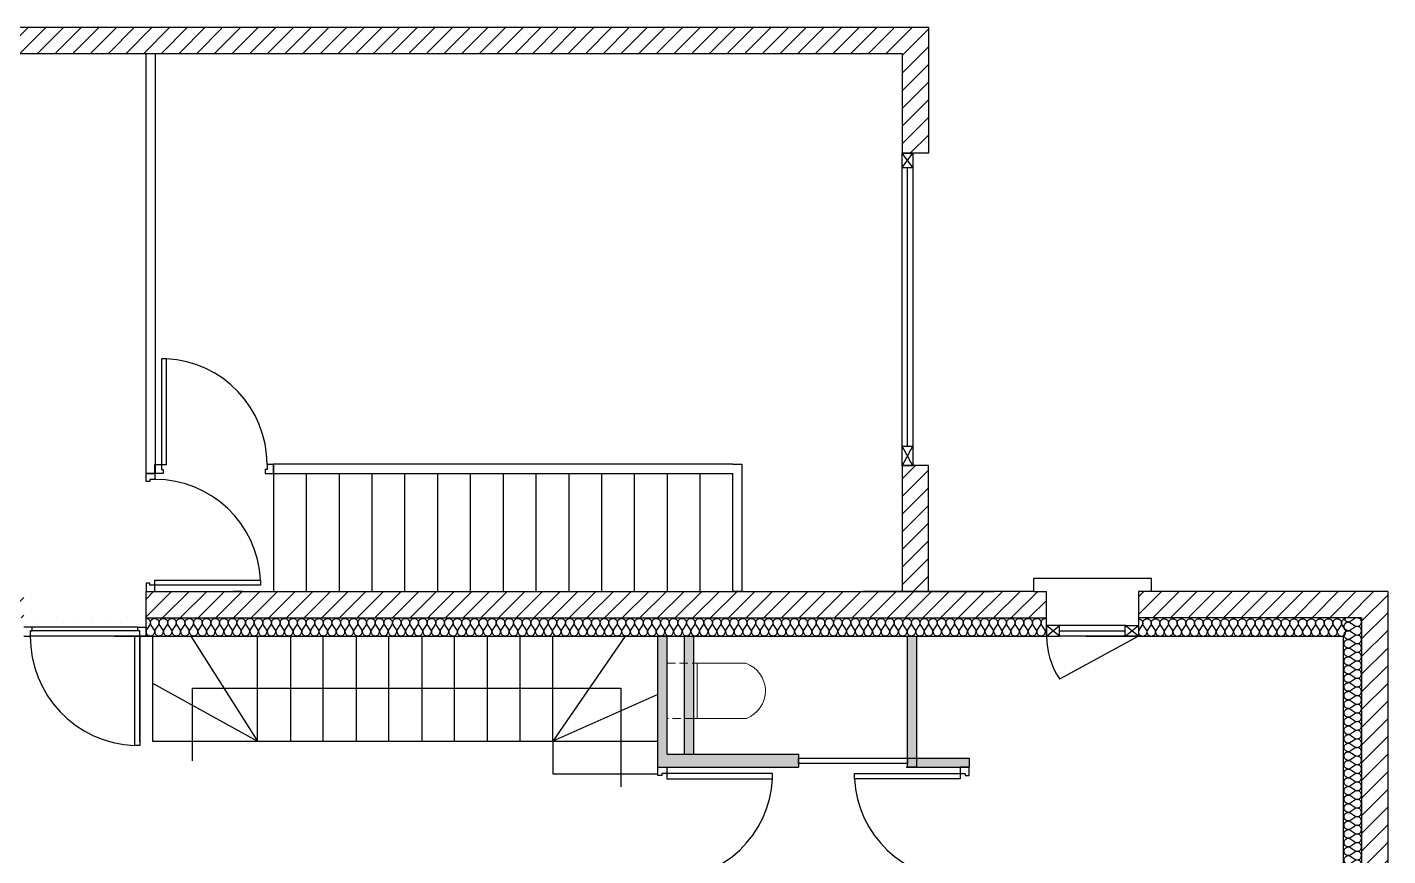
# Model space of a CAD drawing. Header units: millimetres. Extents: x -210 to 11976, y -396 to 3955.
# Drawn here: x 455 to 1491, y 619 to 1250 of the extents above; entities that cross this region are included whole.
import ezdxf

# ---------------------------------------------------------------- set-up
doc = ezdxf.new("R2010")
doc.units = ezdxf.units.MM
doc.linetypes.add('INTERROMPU2', pattern=[9.525, 6.35, -3.175])
for name, color, linetype in [('Cloisons', 8, 'Continuous'), ('Escalier', 9, 'Continuous'), ('Isolation', 6, 'Continuous'), ('MenuisInt', 4, 'Continuous'), ('Mobilier', 180, 'Continuous')]:
    doc.layers.add(name, color=color, linetype=linetype)
for name, color, linetype, lineweight in [('Garage', 253, 'Continuous', 5), ('MenuisExt', 140, 'Continuous', 18), ('P-SANITAIRE', 153, 'Continuous', 18)]:
    doc.layers.add(name, color=color, linetype=linetype, lineweight=lineweight)

# ---------------------------------------------------------------- blocks, each defined once
blk = doc.blocks.new('Wc chasse integree')
for p, q in [((-21, 20), (-21, 60.3)), ((21, 20), (21, 59.8))]:
    blk.add_line(p, q)
blk.add_lwpolyline([(-21, 20), (-21, 22.8), (21, 22.8), (21, 20)], close=True)
at = {"linetype": 'INTERROMPU2'}
blk.add_lwpolyline([(-21, 20), (-21, 0), (21, 0), (21, 20)], close=True, dxfattribs=at)
blk.add_arc((-0.1, 52.6), 22.3, 18.9464, 159.6936)
blk = doc.blocks.new('*U22')
at = {"flags": 128}
for points in [[(0, 1, -0.505863), (0.239, 0.676), (0.009, 0.318, 1.322645), (0.491, 0.318), (0.261, 0.676, -0.505863), (0.5, 1)], [(0.5, 1, -0.505863), (0.739, 0.676), (0.509, 0.318, 1.322645), (0.991, 0.318), (0.761, 0.676, -0.505863), (1, 1)], [(1, 1, -0.505863), (1.239, 0.676), (1.009, 0.318, 1.322645), (1.491, 0.318), (1.261, 0.676, -0.505863), (1.5, 1)], [(1.5, 1, -0.505863), (1.739, 0.676), (1.509, 0.318, 1.322645), (1.991, 0.318), (1.761, 0.676, -0.505863), (2, 1)], [(2, 1, -0.505863), (2.239, 0.676), (2.009, 0.318, 1.322645), (2.491, 0.318), (2.261, 0.676, -0.505863), (2.5, 1)], [(2.5, 1, -0.505863), (2.739, 0.676), (2.509, 0.318, 1.322645), (2.991, 0.318), (2.761, 0.676, -0.505863), (3, 1)], [(3, 1, -0.505863), (3.239, 0.676), (3.009, 0.318, 1.322645), (3.491, 0.318), (3.261, 0.676, -0.505863), (3.5, 1)], [(3.5, 1, -0.505863), (3.739, 0.676), (3.509, 0.318, 1.322645), (3.991, 0.318), (3.761, 0.676, -0.505863), (4, 1)], [(4, 1, -0.505863), (4.239, 0.676), (4.009, 0.318, 1.322645), (4.491, 0.318), (4.261, 0.676, -0.505863), (4.5, 1)], [(4.5, 1, -0.505863), (4.739, 0.676), (4.509, 0.318, 1.322645), (4.991, 0.318), (4.761, 0.676, -0.505863), (5, 1)], [(5, 1, -0.505863), (5.239, 0.676), (5.009, 0.318, 1.322645), (5.491, 0.318), (5.261, 0.676, -0.505863), (5.5, 1)], [(5.5, 1, -0.505863), (5.739, 0.676), (5.509, 0.318, 1.322645), (5.991, 0.318), (5.761, 0.676, -0.505863), (6, 1)], [(6, 1, -0.505863), (6.239, 0.676), (6.009, 0.318, 1.322645), (6.491, 0.318), (6.261, 0.676, -0.505863), (6.5, 1)], [(6.5, 1, -0.505863), (6.739, 0.676), (6.509, 0.318, 1.322645), (6.991, 0.318), (6.761, 0.676, -0.505863), (7, 1)], [(7, 1, -0.505863), (7.239, 0.676), (7.009, 0.318, 1.322645), (7.491, 0.318), (7.261, 0.676, -0.505863), (7.5, 1)], [(7.5, 1, -0.505863), (7.739, 0.676), (7.509, 0.318, 1.322645), (7.991, 0.318), (7.761, 0.676, -0.505863), (8, 1)], [(8, 1, -0.505863), (8.239, 0.676), (8.009, 0.318, 1.322645), (8.491, 0.318), (8.261, 0.676, -0.505863), (8.5, 1)], [(8.5, 1, -0.505863), (8.739, 0.676), (8.509, 0.318, 1.322645), (8.991, 0.318), (8.761, 0.676, -0.505863), (9, 1)], [(9, 1, -0.505863), (9.239, 0.676), (9.009, 0.318, 1.322645), (9.491, 0.318), (9.261, 0.676, -0.505863), (9.5, 1)], [(9.5, 1, -0.505863), (9.739, 0.676), (9.509, 0.318, 1.322645), (9.991, 0.318), (9.761, 0.676, -0.505863), (10, 1)], [(10, 1, -0.505863), (10.239, 0.676), (10.009, 0.318, 1.322645), (10.491, 0.318), (10.261, 0.676, -0.505863), (10.5, 1)], [(10.5, 1, -0.505863), (10.739, 0.676), (10.509, 0.318, 1.322645), (10.991, 0.318), (10.761, 0.676, -0.505863), (11, 1)], [(11, 1, -0.505863), (11.239, 0.676), (11.009, 0.318, 1.322645), (11.491, 0.318), (11.261, 0.676, -0.505863), (11.5, 1)], [(11.5, 1, -0.505863), (11.739, 0.676), (11.509, 0.318, 1.322645), (11.991, 0.318), (11.761, 0.676, -0.505863), (12, 1)], [(12, 1, -0.505863), (12.239, 0.676), (12.009, 0.318, 1.322645), (12.491, 0.318), (12.261, 0.676, -0.505863), (12.5, 1)], [(12.5, 1, -0.505863), (12.739, 0.676), (12.509, 0.318, 1.322645), (12.991, 0.318), (12.761, 0.676, -0.505863), (13, 1)], [(13, 1, -0.505863), (13.239, 0.676), (13.009, 0.318, 1.322645), (13.491, 0.318), (13.261, 0.676, -0.505863), (13.5, 1)], [(13.5, 1, -0.505863), (13.739, 0.676), (13.509, 0.318, 1.322645), (13.991, 0.318), (13.761, 0.676, -0.505863), (14, 1)], [(14, 1, -0.505863), (14.239, 0.676), (14.009, 0.318, 1.322645), (14.491, 0.318), (14.261, 0.676, -0.505863), (14.5, 1)], [(14.5, 1, -0.505863), (14.739, 0.676), (14.509, 0.318, 1.322645), (14.991, 0.318), (14.761, 0.676, -0.505863), (15, 1)], [(15, 1, -0.505863), (15.239, 0.676), (15.009, 0.318, 1.322645), (15.491, 0.318), (15.261, 0.676, -0.505863), (15.5, 1)], [(15.5, 1, -0.505863), (15.739, 0.676), (15.509, 0.318, 1.322645), (15.991, 0.318), (15.761, 0.676, -0.505863), (16, 1)], [(16, 1, -0.505863), (16.239, 0.676), (16.009, 0.318, 1.322645), (16.491, 0.318), (16.261, 0.676, -0.505863), (16.5, 1)], [(16.5, 1, -0.505863), (16.739, 0.676), (16.509, 0.318, 1.322645), (16.991, 0.318), (16.761, 0.676, -0.505863), (17, 1)], [(17, 1, -0.505863), (17.239, 0.676), (17.009, 0.318, 1.322645), (17.491, 0.318), (17.261, 0.676, -0.505863), (17.5, 1)], [(17.5, 1, -0.505863), (17.739, 0.676), (17.509, 0.318, 1.322645), (17.991, 0.318), (17.761, 0.676, -0.505863), (18, 1)], [(18, 1, -0.505863), (18.239, 0.676), (18.009, 0.318, 1.322645), (18.491, 0.318), (18.261, 0.676, -0.505863), (18.5, 1)], [(18.5, 1, -0.505863), (18.739, 0.676), (18.509, 0.318, 1.322645), (18.991, 0.318), (18.761, 0.676, -0.505863), (19, 1)], [(19, 1, -0.505863), (19.239, 0.676), (19.009, 0.318, 1.322645), (19.491, 0.318), (19.261, 0.676, -0.505863), (19.5, 1)], [(19.5, 1, -0.505863), (19.739, 0.676), (19.509, 0.318, 1.322645), (19.991, 0.318), (19.761, 0.676, -0.505863), (20, 1)], [(20, 1, -0.505863), (20.239, 0.676), (20.009, 0.318, 1.322645), (20.491, 0.318), (20.261, 0.676, -0.505863), (20.5, 1)], [(20.5, 1, -0.505863), (20.739, 0.676), (20.509, 0.318, 1.322645), (20.991, 0.318), (20.761, 0.676, -0.505863), (21, 1)], [(21, 1, -0.505863), (21.239, 0.676), (21.009, 0.318, 1.322645), (21.491, 0.318), (21.261, 0.676, -0.505863), (21.5, 1)], [(21.5, 1, -0.505863), (21.739, 0.676), (21.509, 0.318, 1.322645), (21.991, 0.318), (21.761, 0.676, -0.505863), (22, 1)], [(22, 1, -0.505863), (22.239, 0.676), (22.009, 0.318, 1.322645), (22.491, 0.318), (22.261, 0.676, -0.505863), (22.5, 1)], [(22.5, 1, -0.505863), (22.739, 0.676), (22.509, 0.318, 1.322645), (22.991, 0.318), (22.761, 0.676, -0.505863), (23, 1)], [(23, 1, -0.505863), (23.239, 0.676), (23.009, 0.318, 1.322645), (23.491, 0.318), (23.261, 0.676, -0.505863), (23.5, 1)], [(23.5, 1, -0.505863), (23.739, 0.676), (23.509, 0.318, 1.322645), (23.991, 0.318), (23.761, 0.676, -0.505863), (24, 1)], [(24, 1, -0.505863), (24.239, 0.676), (24.009, 0.318, 1.322645), (24.491, 0.318), (24.261, 0.676, -0.505863), (24.5, 1)], [(24.5, 1, -0.505863), (24.739, 0.676), (24.509, 0.318, 1.322645), (24.991, 0.318), (24.761, 0.676, -0.505863), (25, 1)], [(25, 1, -0.505863), (25.239, 0.676), (25.009, 0.318, 1.322645), (25.491, 0.318), (25.261, 0.676, -0.505863), (25.5, 1)], [(25.5, 1, -0.505863), (25.739, 0.676), (25.509, 0.318, 1.322645), (25.991, 0.318), (25.761, 0.676, -0.505863), (26, 1)], [(26, 1, -0.505863), (26.239, 0.676), (26.009, 0.318, 1.322645), (26.491, 0.318), (26.261, 0.676, -0.505863), (26.5, 1)], [(26.5, 1, -0.505863), (26.739, 0.676), (26.509, 0.318, 1.322645), (26.991, 0.318), (26.761, 0.676, -0.505863), (27, 1)], [(27, 1, -0.505863), (27.239, 0.676), (27.009, 0.318, 1.322645), (27.491, 0.318), (27.261, 0.676, -0.505863), (27.5, 1)], [(27.5, 1, -0.505863), (27.739, 0.676), (27.509, 0.318, 1.322645), (27.991, 0.318), (27.761, 0.676, -0.505863), (28, 1)], [(28, 1, -0.505863), (28.239, 0.676), (28.009, 0.318, 1.322645), (28.491, 0.318), (28.261, 0.676, -0.505863), (28.5, 1)], [(28.5, 1, -0.505863), (28.739, 0.676), (28.509, 0.318, 1.322645), (28.991, 0.318), (28.761, 0.676, -0.505863), (29, 1)], [(29, 1, -0.505863), (29.239, 0.676), (29.009, 0.318, 1.322645), (29.491, 0.318), (29.261, 0.676, -0.505863), (29.5, 1)], [(29.5, 1, -0.505863), (29.739, 0.676), (29.509, 0.318, 1.322645), (29.991, 0.318), (29.761, 0.676, -0.505863), (30, 1)], [(30, 1, -0.505863), (30.239, 0.676), (30.009, 0.318, 1.322645), (30.491, 0.318), (30.261, 0.676, -0.505863), (30.5, 1)], [(30.5, 1, -0.505863), (30.739, 0.676), (30.509, 0.318, 1.322645), (30.991, 0.318), (30.761, 0.676, -0.505863), (31, 1)], [(31, 1, -0.505863), (31.239, 0.676), (31.009, 0.318, 1.322645), (31.491, 0.318), (31.261, 0.676, -0.505863), (31.5, 1)], [(31.5, 1, -0.505863), (31.739, 0.676), (31.509, 0.318, 1.322645), (31.991, 0.318), (31.761, 0.676, -0.505863), (32, 1)], [(32, 1, -0.505863), (32.239, 0.676), (32.009, 0.318, 1.322645), (32.491, 0.318), (32.261, 0.676, -0.505863), (32.5, 1)], [(32.5, 1, -0.505863), (32.739, 0.676), (32.509, 0.318, 1.322645), (32.991, 0.318), (32.761, 0.676, -0.505863), (33, 1)], [(33, 1, -0.505863), (33.239, 0.676), (33.009, 0.318, 1.322645), (33.491, 0.318), (33.261, 0.676, -0.505863), (33.5, 1)], [(33.5, 1, -0.505863), (33.739, 0.676), (33.509, 0.318, 1.322645), (33.991, 0.318), (33.761, 0.676, -0.505863), (34, 1)], [(34, 1, -0.505863), (34.239, 0.676), (34.009, 0.318, 1.322645), (34.491, 0.318), (34.261, 0.676, -0.505863), (34.5, 1)], [(34.5, 1, -0.505863), (34.739, 0.676), (34.509, 0.318, 1.322645), (34.991, 0.318), (34.761, 0.676, -0.505863), (35, 1)], [(35, 1, -0.505863), (35.239, 0.676), (35.009, 0.318, 1.322645), (35.491, 0.318), (35.261, 0.676, -0.505863), (35.5, 1)], [(35.5, 1, -0.505863), (35.739, 0.676), (35.509, 0.318, 1.322645), (35.991, 0.318), (35.761, 0.676, -0.505863), (36, 1)], [(36, 1, -0.505863), (36.239, 0.676), (36.009, 0.318, 1.322645), (36.491, 0.318), (36.261, 0.676, -0.505863), (36.5, 1)], [(36.5, 1, -0.505863), (36.739, 0.676), (36.509, 0.318, 1.322645), (36.991, 0.318), (36.761, 0.676, -0.505863), (37, 1)], [(37, 1, -0.505863), (37.239, 0.676), (37.009, 0.318, 1.322645), (37.491, 0.318), (37.261, 0.676, -0.505863), (37.5, 1)], [(37.5, 1, -0.505863), (37.739, 0.676), (37.509, 0.318, 1.322645), (37.991, 0.318), (37.761, 0.676, -0.505863), (38, 1)], [(38, 1, -0.505863), (38.239, 0.676), (38.009, 0.318, 1.322645), (38.491, 0.318), (38.261, 0.676, -0.505863), (38.5, 1)], [(38.5, 1, -0.505863), (38.739, 0.676), (38.509, 0.318, 1.322645), (38.991, 0.318), (38.761, 0.676, -0.505863), (39, 1)], [(39, 1, -0.505863), (39.239, 0.676), (39.009, 0.318, 1.322645), (39.491, 0.318), (39.261, 0.676, -0.505863), (39.5, 1)], [(39.5, 1, -0.505863), (39.739, 0.676), (39.509, 0.318, 1.322645), (39.991, 0.318), (39.761, 0.676, -0.505863), (40, 1)], [(40, 1, -0.505863), (40.239, 0.676), (40.009, 0.318, 1.322645), (40.491, 0.318), (40.261, 0.676, -0.505863), (40.5, 1)], [(40.5, 1, -0.505863), (40.739, 0.676), (40.509, 0.318, 1.322645), (40.991, 0.318), (40.761, 0.676, -0.505863), (41, 1)], [(41, 1, -0.505863), (41.239, 0.676), (41.009, 0.318, 1.322645), (41.491, 0.318), (41.261, 0.676, -0.505863), (41.5, 1)]]:
    blk.add_lwpolyline(points, format="xyb", dxfattribs=at)
blk = doc.blocks.new('*U25')
at = {"flags": 128}
for points in [[(0, 1, -0.505863), (0.239, 0.676), (0.009, 0.318, 1.322645), (0.491, 0.318), (0.261, 0.676, -0.505863), (0.5, 1)], [(0.5, 1, -0.505863), (0.739, 0.676), (0.509, 0.318, 1.322645), (0.991, 0.318), (0.761, 0.676, -0.505863), (1, 1)], [(1, 1, -0.505863), (1.239, 0.676), (1.009, 0.318, 1.322645), (1.491, 0.318), (1.261, 0.676, -0.505863), (1.5, 1)], [(1.5, 1, -0.505863), (1.739, 0.676), (1.509, 0.318, 1.322645), (1.991, 0.318), (1.761, 0.676, -0.505863), (2, 1)], [(2, 1, -0.505863), (2.239, 0.676), (2.009, 0.318, 1.322645), (2.491, 0.318), (2.261, 0.676, -0.505863), (2.5, 1)], [(2.5, 1, -0.505863), (2.739, 0.676), (2.509, 0.318, 1.322645), (2.991, 0.318), (2.761, 0.676, -0.505863), (3, 1)], [(3, 1, -0.505863), (3.239, 0.676), (3.009, 0.318, 1.322645), (3.491, 0.318), (3.261, 0.676, -0.505863), (3.5, 1)], [(3.5, 1, -0.505863), (3.739, 0.676), (3.509, 0.318, 1.322645), (3.991, 0.318), (3.761, 0.676, -0.505863), (4, 1)], [(4, 1, -0.505863), (4.239, 0.676), (4.009, 0.318, 1.322645), (4.491, 0.318), (4.261, 0.676, -0.505863), (4.5, 1)], [(4.5, 1, -0.505863), (4.739, 0.676), (4.509, 0.318, 1.322645), (4.991, 0.318), (4.761, 0.676, -0.505863), (5, 1)], [(5, 1, -0.505863), (5.239, 0.676), (5.009, 0.318, 1.322645), (5.491, 0.318), (5.261, 0.676, -0.505863), (5.5, 1)], [(5.5, 1, -0.505863), (5.739, 0.676), (5.509, 0.318, 1.322645), (5.991, 0.318), (5.761, 0.676, -0.505863), (6, 1)], [(6, 1, -0.505863), (6.239, 0.676), (6.009, 0.318, 1.322645), (6.491, 0.318), (6.261, 0.676, -0.505863), (6.5, 1)], [(6.5, 1, -0.505863), (6.739, 0.676), (6.509, 0.318, 1.322645), (6.991, 0.318), (6.761, 0.676, -0.505863), (7, 1)], [(7, 1, -0.505863), (7.239, 0.676), (7.009, 0.318, 1.322645), (7.491, 0.318), (7.261, 0.676, -0.505863), (7.5, 1)], [(7.5, 1, -0.505863), (7.739, 0.676), (7.509, 0.318, 1.322645), (7.991, 0.318), (7.761, 0.676, -0.505863), (8, 1)], [(8, 1, -0.505863), (8.239, 0.676), (8.009, 0.318, 1.322645), (8.491, 0.318), (8.261, 0.676, -0.505863), (8.5, 1)], [(8.5, 1, -0.505863), (8.739, 0.676), (8.509, 0.318, 1.322645), (8.991, 0.318), (8.761, 0.676, -0.505863), (9, 1)], [(9, 1, -0.505863), (9.239, 0.676), (9.009, 0.318, 1.322645), (9.491, 0.318), (9.261, 0.676, -0.505863), (9.5, 1)], [(9.5, 1, -0.505863), (9.739, 0.676), (9.509, 0.318, 1.322645), (9.991, 0.318), (9.761, 0.676, -0.505863), (10, 1)], [(10, 1, -0.505863), (10.239, 0.676), (10.009, 0.318, 1.322645), (10.491, 0.318), (10.261, 0.676, -0.505863), (10.5, 1)], [(10.5, 1, -0.505863), (10.739, 0.676), (10.509, 0.318, 1.322645), (10.991, 0.318), (10.761, 0.676, -0.505863), (11, 1)], [(11, 1, -0.505863), (11.239, 0.676), (11.009, 0.318, 1.322645), (11.491, 0.318), (11.261, 0.676, -0.505863), (11.5, 1)], [(11.5, 1, -0.505863), (11.739, 0.676), (11.509, 0.318, 1.322645), (11.991, 0.318), (11.761, 0.676, -0.505863), (12, 1)]]:
    blk.add_lwpolyline(points, format="xyb", dxfattribs=at)
blk = doc.blocks.new('*U28')
at = {"flags": 128}
for points in [[(0, 1, -0.505863), (0.239, 0.676), (0.009, 0.318, 1.322645), (0.491, 0.318), (0.261, 0.676, -0.505863), (0.5, 1)], [(0.5, 1, -0.505863), (0.739, 0.676), (0.509, 0.318, 1.322645), (0.991, 0.318), (0.761, 0.676, -0.505863), (1, 1)], [(1, 1, -0.505863), (1.239, 0.676), (1.009, 0.318, 1.322645), (1.491, 0.318), (1.261, 0.676, -0.505863), (1.5, 1)], [(1.5, 1, -0.505863), (1.739, 0.676), (1.509, 0.318, 1.322645), (1.991, 0.318), (1.761, 0.676, -0.505863), (2, 1)], [(2, 1, -0.505863), (2.239, 0.676), (2.009, 0.318, 1.322645), (2.491, 0.318), (2.261, 0.676, -0.505863), (2.5, 1)], [(2.5, 1, -0.505863), (2.739, 0.676), (2.509, 0.318, 1.322645), (2.991, 0.318), (2.761, 0.676, -0.505863), (3, 1)], [(3, 1, -0.505863), (3.239, 0.676), (3.009, 0.318, 1.322645), (3.491, 0.318), (3.261, 0.676, -0.505863), (3.5, 1)], [(3.5, 1, -0.505863), (3.739, 0.676), (3.509, 0.318, 1.322645), (3.991, 0.318), (3.761, 0.676, -0.505863), (4, 1)], [(4, 1, -0.505863), (4.239, 0.676), (4.009, 0.318, 1.322645), (4.491, 0.318), (4.261, 0.676, -0.505863), (4.5, 1)], [(4.5, 1, -0.505863), (4.739, 0.676), (4.509, 0.318, 1.322645), (4.991, 0.318), (4.761, 0.676, -0.505863), (5, 1)], [(5, 1, -0.505863), (5.239, 0.676), (5.009, 0.318, 1.322645), (5.491, 0.318), (5.261, 0.676, -0.505863), (5.5, 1)], [(5.5, 1, -0.505863), (5.739, 0.676), (5.509, 0.318, 1.322645), (5.991, 0.318), (5.761, 0.676, -0.505863), (6, 1)], [(6, 1, -0.505863), (6.239, 0.676), (6.009, 0.318, 1.322645), (6.491, 0.318), (6.261, 0.676, -0.505863), (6.5, 1)], [(6.5, 1, -0.505863), (6.739, 0.676), (6.509, 0.318, 1.322645), (6.991, 0.318), (6.761, 0.676, -0.505863), (7, 1)], [(7, 1, -0.505863), (7.239, 0.676), (7.009, 0.318, 1.322645), (7.491, 0.318), (7.261, 0.676, -0.505863), (7.5, 1)], [(7.5, 1, -0.505863), (7.739, 0.676), (7.509, 0.318, 1.322645), (7.991, 0.318), (7.761, 0.676, -0.505863), (8, 1)], [(8, 1, -0.505863), (8.239, 0.676), (8.009, 0.318, 1.322645), (8.491, 0.318), (8.261, 0.676, -0.505863), (8.5, 1)], [(8.5, 1, -0.505863), (8.739, 0.676), (8.509, 0.318, 1.322645), (8.991, 0.318), (8.761, 0.676, -0.505863), (9, 1)], [(9, 1, -0.505863), (9.239, 0.676), (9.009, 0.318, 1.322645), (9.491, 0.318), (9.261, 0.676, -0.505863), (9.5, 1)], [(9.5, 1, -0.505863), (9.739, 0.676), (9.509, 0.318, 1.322645), (9.991, 0.318), (9.761, 0.676, -0.505863), (10, 1)], [(10, 1, -0.505863), (10.239, 0.676), (10.009, 0.318, 1.322645), (10.491, 0.318), (10.261, 0.676, -0.505863), (10.5, 1)], [(10.5, 1, -0.505863), (10.739, 0.676), (10.509, 0.318, 1.322645), (10.991, 0.318), (10.761, 0.676, -0.505863), (11, 1)], [(11, 1, -0.505863), (11.239, 0.676), (11.009, 0.318, 1.322645), (11.491, 0.318), (11.261, 0.676, -0.505863), (11.5, 1)], [(11.5, 1, -0.505863), (11.739, 0.676), (11.509, 0.318, 1.322645), (11.991, 0.318), (11.761, 0.676, -0.505863), (12, 1)], [(12, 1, -0.505863), (12.239, 0.676), (12.009, 0.318, 1.322645), (12.491, 0.318), (12.261, 0.676, -0.505863), (12.5, 1)], [(12.5, 1, -0.505863), (12.739, 0.676), (12.509, 0.318, 1.322645), (12.991, 0.318), (12.761, 0.676, -0.505863), (13, 1)], [(13, 1, -0.505863), (13.239, 0.676), (13.009, 0.318, 1.322645), (13.491, 0.318), (13.261, 0.676, -0.505863), (13.5, 1)], [(13.5, 1, -0.505863), (13.739, 0.676), (13.509, 0.318, 1.322645), (13.991, 0.318), (13.761, 0.676, -0.505863), (14, 1)], [(14, 1, -0.505863), (14.239, 0.676), (14.009, 0.318, 1.322645), (14.491, 0.318), (14.261, 0.676, -0.505863), (14.5, 1)], [(14.5, 1, -0.505863), (14.739, 0.676), (14.509, 0.318, 1.322645), (14.991, 0.318), (14.761, 0.676, -0.505863), (15, 1)], [(15, 1, -0.505863), (15.239, 0.676), (15.009, 0.318, 1.322645), (15.491, 0.318), (15.261, 0.676, -0.505863), (15.5, 1)], [(15.5, 1, -0.505863), (15.739, 0.676), (15.509, 0.318, 1.322645), (15.991, 0.318), (15.761, 0.676, -0.505863), (16, 1)], [(16, 1, -0.505863), (16.239, 0.676), (16.009, 0.318, 1.322645), (16.491, 0.318), (16.261, 0.676, -0.505863), (16.5, 1)], [(16.5, 1, -0.505863), (16.739, 0.676), (16.509, 0.318, 1.322645), (16.991, 0.318), (16.761, 0.676, -0.505863), (17, 1)], [(17, 1, -0.505863), (17.239, 0.676), (17.009, 0.318, 1.322645), (17.491, 0.318), (17.261, 0.676, -0.505863), (17.5, 1)], [(17.5, 1, -0.505863), (17.739, 0.676), (17.509, 0.318, 1.322645), (17.991, 0.318), (17.761, 0.676, -0.505863), (18, 1)], [(18, 1, -0.505863), (18.239, 0.676), (18.009, 0.318, 1.322645), (18.491, 0.318), (18.261, 0.676, -0.505863), (18.5, 1)], [(18.5, 1, -0.505863), (18.739, 0.676), (18.509, 0.318, 1.322645), (18.991, 0.318), (18.761, 0.676, -0.505863), (19, 1)], [(19, 1, -0.505863), (19.239, 0.676), (19.009, 0.318, 1.322645), (19.491, 0.318), (19.261, 0.676, -0.505863), (19.5, 1)], [(19.5, 1, -0.505863), (19.739, 0.676), (19.509, 0.318, 1.322645), (19.991, 0.318), (19.761, 0.676, -0.505863), (20, 1)], [(20, 1, -0.505863), (20.239, 0.676), (20.009, 0.318, 1.322645), (20.491, 0.318), (20.261, 0.676, -0.505863), (20.5, 1)], [(20.5, 1, -0.505863), (20.739, 0.676), (20.509, 0.318, 1.322645), (20.991, 0.318), (20.761, 0.676, -0.505863), (21, 1)], [(21, 1, -0.505863), (21.239, 0.676), (21.009, 0.318, 1.322645), (21.491, 0.318), (21.261, 0.676, -0.505863), (21.5, 1)], [(21.5, 1, -0.505863), (21.739, 0.676), (21.509, 0.318, 1.322645), (21.991, 0.318), (21.761, 0.676, -0.505863), (22, 1)], [(22, 1, -0.505863), (22.239, 0.676), (22.009, 0.318, 1.322645), (22.491, 0.318), (22.261, 0.676, -0.505863), (22.5, 1)], [(22.5, 1, -0.505863), (22.739, 0.676), (22.509, 0.318, 1.322645), (22.991, 0.318), (22.761, 0.676, -0.505863), (23, 1)], [(23, 1, -0.505863), (23.239, 0.676), (23.009, 0.318, 1.322645), (23.491, 0.318), (23.261, 0.676, -0.505863), (23.5, 1)], [(23.5, 1, -0.505863), (23.739, 0.676), (23.509, 0.318, 1.322645), (23.991, 0.318), (23.761, 0.676, -0.505863), (24, 1)], [(24, 1, -0.505863), (24.239, 0.676), (24.009, 0.318, 1.322645), (24.491, 0.318), (24.261, 0.676, -0.505863), (24.5, 1)], [(24.5, 1, -0.505863), (24.739, 0.676), (24.509, 0.318, 1.322645), (24.991, 0.318), (24.761, 0.676, -0.505863), (25, 1)], [(25, 1, -0.505863), (25.239, 0.676), (25.009, 0.318, 1.322645), (25.491, 0.318), (25.261, 0.676, -0.505863), (25.5, 1)], [(25.5, 1, -0.505863), (25.739, 0.676), (25.509, 0.318, 1.322645), (25.991, 0.318), (25.761, 0.676, -0.505863), (26, 1)], [(26, 1, -0.505863), (26.239, 0.676), (26.009, 0.318, 1.322645), (26.491, 0.318), (26.261, 0.676, -0.505863), (26.5, 1)], [(26.5, 1, -0.505863), (26.739, 0.676), (26.509, 0.318, 1.322645), (26.991, 0.318), (26.761, 0.676, -0.505863), (27, 1)], [(27, 1, -0.505863), (27.239, 0.676), (27.009, 0.318, 1.322645), (27.491, 0.318), (27.261, 0.676, -0.505863), (27.5, 1)], [(27.5, 1, -0.505863), (27.739, 0.676), (27.509, 0.318, 1.322645), (27.991, 0.318), (27.761, 0.676, -0.505863), (28, 1)], [(28, 1, -0.505863), (28.239, 0.676), (28.009, 0.318, 1.322645), (28.491, 0.318), (28.261, 0.676, -0.505863), (28.5, 1)], [(28.5, 1, -0.505863), (28.739, 0.676), (28.509, 0.318, 1.322645), (28.991, 0.318), (28.761, 0.676, -0.505863), (29, 1)], [(29, 1, -0.505863), (29.239, 0.676), (29.009, 0.318, 1.322645), (29.491, 0.318), (29.261, 0.676, -0.505863), (29.5, 1)], [(29.5, 1, -0.505863), (29.739, 0.676), (29.509, 0.318, 1.322645), (29.991, 0.318), (29.761, 0.676, -0.505863), (30, 1)], [(30, 1, -0.505863), (30.239, 0.676), (30.009, 0.318, 1.322645), (30.491, 0.318), (30.261, 0.676, -0.505863), (30.5, 1)], [(30.5, 1, -0.505863), (30.739, 0.676), (30.509, 0.318, 1.322645), (30.991, 0.318), (30.761, 0.676, -0.505863), (31, 1)], [(31, 1, -0.505863), (31.239, 0.676), (31.009, 0.318, 1.322645), (31.491, 0.318), (31.261, 0.676, -0.505863), (31.5, 1)], [(31.5, 1, -0.505863), (31.739, 0.676), (31.509, 0.318, 1.322645), (31.991, 0.318), (31.761, 0.676, -0.505863), (32, 1)], [(32, 1, -0.505863), (32.239, 0.676), (32.009, 0.318, 1.322645), (32.491, 0.318), (32.261, 0.676, -0.505863), (32.5, 1)], [(32.5, 1, -0.505863), (32.739, 0.676), (32.509, 0.318, 1.322645), (32.991, 0.318), (32.761, 0.676, -0.505863), (33, 1)], [(33, 1, -0.505863), (33.239, 0.676), (33.009, 0.318, 1.322645), (33.491, 0.318), (33.261, 0.676, -0.505863), (33.5, 1)], [(33.5, 1, -0.505863), (33.739, 0.676), (33.509, 0.318, 1.322645), (33.991, 0.318), (33.761, 0.676, -0.505863), (34, 1)], [(34, 1, -0.505863), (34.239, 0.676), (34.009, 0.318, 1.322645), (34.491, 0.318), (34.261, 0.676, -0.505863), (34.5, 1)], [(34.5, 1, -0.505863), (34.739, 0.676), (34.509, 0.318, 1.322645), (34.991, 0.318), (34.761, 0.676, -0.505863), (35, 1)], [(35, 1, -0.505863), (35.239, 0.676), (35.009, 0.318, 1.322645), (35.491, 0.318), (35.261, 0.676, -0.505863), (35.5, 1)], [(35.5, 1, -0.505863), (35.739, 0.676), (35.509, 0.318, 1.322645), (35.991, 0.318), (35.761, 0.676, -0.505863), (36, 1)], [(36, 1, -0.505863), (36.239, 0.676), (36.009, 0.318, 1.322645), (36.491, 0.318), (36.261, 0.676, -0.505863), (36.5, 1)], [(36.5, 1, -0.505863), (36.739, 0.676), (36.509, 0.318, 1.322645), (36.991, 0.318), (36.761, 0.676, -0.505863), (37, 1)], [(37, 1, -0.505863), (37.239, 0.676), (37.009, 0.318, 1.322645), (37.491, 0.318), (37.261, 0.676, -0.505863), (37.5, 1)], [(37.5, 1, -0.505863), (37.739, 0.676), (37.509, 0.318, 1.322645), (37.991, 0.318), (37.761, 0.676, -0.505863), (38, 1)], [(38, 1, -0.505863), (38.239, 0.676), (38.009, 0.318, 1.322645), (38.491, 0.318), (38.261, 0.676, -0.505863), (38.5, 1)], [(38.5, 1, -0.505863), (38.739, 0.676), (38.509, 0.318, 1.322645), (38.991, 0.318), (38.761, 0.676, -0.505863), (39, 1)], [(39, 1, -0.505863), (39.239, 0.676), (39.009, 0.318, 1.322645), (39.491, 0.318), (39.261, 0.676, -0.505863), (39.5, 1)], [(39.5, 1, -0.505863), (39.739, 0.676), (39.509, 0.318, 1.322645), (39.991, 0.318), (39.761, 0.676, -0.505863), (40, 1)], [(40, 1, -0.505863), (40.239, 0.676), (40.009, 0.318, 1.322645), (40.491, 0.318), (40.261, 0.676, -0.505863), (40.5, 1)], [(40.5, 1, -0.505863), (40.739, 0.676), (40.509, 0.318, 1.322645), (40.991, 0.318), (40.761, 0.676, -0.505863), (41, 1)], [(41, 1, -0.505863), (41.239, 0.676), (41.009, 0.318, 1.322645), (41.491, 0.318), (41.261, 0.676, -0.505863), (41.5, 1)], [(41.5, 1, -0.505863), (41.739, 0.676), (41.509, 0.318, 1.322645), (41.991, 0.318), (41.761, 0.676, -0.505863), (42, 1)], [(42, 1, -0.505863), (42.239, 0.676), (42.009, 0.318, 1.322645), (42.491, 0.318), (42.261, 0.676, -0.505863), (42.5, 1)], [(42.5, 1, -0.505863), (42.739, 0.676), (42.509, 0.318, 1.322645), (42.991, 0.318), (42.761, 0.676, -0.505863), (43, 1)], [(43, 1, -0.505863), (43.239, 0.676), (43.009, 0.318, 1.322645), (43.491, 0.318), (43.261, 0.676, -0.505863), (43.5, 1)], [(43.5, 1, -0.505863), (43.739, 0.676), (43.509, 0.318, 1.322645), (43.991, 0.318), (43.761, 0.676, -0.505863), (44, 1)], [(44, 1, -0.505863), (44.239, 0.676), (44.009, 0.318, 1.322645), (44.491, 0.318), (44.261, 0.676, -0.505863), (44.5, 1)], [(44.5, 1, -0.505863), (44.739, 0.676), (44.509, 0.318, 1.322645), (44.991, 0.318), (44.761, 0.676, -0.505863), (45, 1)], [(45, 1, -0.505863), (45.239, 0.676), (45.009, 0.318, 1.322645), (45.491, 0.318), (45.261, 0.676, -0.505863), (45.5, 1)], [(45.5, 1, -0.505863), (45.739, 0.676), (45.509, 0.318, 1.322645), (45.991, 0.318), (45.761, 0.676, -0.505863), (46, 1)], [(46, 1, -0.505863), (46.239, 0.676), (46.009, 0.318, 1.322645), (46.491, 0.318), (46.261, 0.676, -0.505863), (46.5, 1)], [(46.5, 1, -0.505863), (46.739, 0.676), (46.509, 0.318, 1.322645), (46.991, 0.318), (46.761, 0.676, -0.505863), (47, 1)], [(47, 1, -0.505863), (47.239, 0.676), (47.009, 0.318, 1.322645), (47.491, 0.318), (47.261, 0.676, -0.505863), (47.5, 1)], [(47.5, 1, -0.505863), (47.739, 0.676), (47.509, 0.318, 1.322645), (47.991, 0.318), (47.761, 0.676, -0.505863), (48, 1)], [(48, 1, -0.505863), (48.239, 0.676), (48.009, 0.318, 1.322645), (48.491, 0.318), (48.261, 0.676, -0.505863), (48.5, 1)], [(48.5, 1, -0.505863), (48.739, 0.676), (48.509, 0.318, 1.322645), (48.991, 0.318), (48.761, 0.676, -0.505863), (49, 1)], [(49, 1, -0.505863), (49.239, 0.676), (49.009, 0.318, 1.322645), (49.491, 0.318), (49.261, 0.676, -0.505863), (49.5, 1)], [(49.5, 1, -0.505863), (49.739, 0.676), (49.509, 0.318, 1.322645), (49.991, 0.318), (49.761, 0.676, -0.505863), (50, 1)], [(50, 1, -0.505863), (50.239, 0.676), (50.009, 0.318, 1.322645), (50.491, 0.318), (50.261, 0.676, -0.505863), (50.5, 1)], [(50.5, 1, -0.505863), (50.739, 0.676), (50.509, 0.318, 1.322645), (50.991, 0.318), (50.761, 0.676, -0.505863), (51, 1)], [(51, 1, -0.505863), (51.239, 0.676), (51.009, 0.318, 1.322645), (51.491, 0.318), (51.261, 0.676, -0.505863), (51.5, 1)], [(51.5, 1, -0.505863), (51.739, 0.676), (51.509, 0.318, 1.322645), (51.991, 0.318), (51.761, 0.676, -0.505863), (52, 1)]]:
    blk.add_lwpolyline(points, format="xyb", dxfattribs=at)

msp = doc.modelspace()

# ---------------------------------------------------------------- hatches: boundary and pattern name
at = {"lineweight": 30, "transparency": 33554687}
h = msp.add_hatch(dxfattribs=at)
h.set_pattern_fill('ANSI31', color=256, scale=3)
h.paths.add_polyline_path([(311.1, 965.3), (291.1, 965.3), (291.1, 820.3), (311.1, 820.3)])
h.paths.add_polyline_path([(311.1, 1230.3), (1121.1, 1230.3), (1121.1, 1154.5), (1121.2, 1154.4), (1121.3, 1154.3), (1141.1, 1154.3), (1141.1, 1250.3), (291.1, 1250.3), (291.1, 1058.3), (304.2, 1058.3), (304.2, 1058.3), (311.1, 1058.3)])
h = msp.add_hatch(dxfattribs=at)
h.set_pattern_fill('ANSI31', color=256, scale=3)
h.set_pattern_definition([(45, (-85.111, -30.63), (-6.73519, 6.73519), [])])
h.paths.add_polyline_path([(1141.1, 916.3), (1121.1, 916.3), (1121.1, 820.3), (1141.1, 820.3)])
h = msp.add_hatch(dxfattribs=at)
h.set_pattern_fill('ANSI31', color=256, scale=3)
h.paths.add_polyline_path([(291.1, 820.3), (1.1, 820.3), (1.1, 726.3), (21.1, 726.3), (21.1, 800.3), (1231.1, 800.1), (1231.1, 820.3), (1181.1, 820.3), (1091.1, 820.3), (545.1, 820.3), (545.1, 800.1), (452.1, 800.3), (452.1, 820.3)])
h.paths.add_polyline_path([(1.1, 444.3), (21.1, 444.3), (21.1, 596.3), (1.1, 596.3)])
h.paths.add_polyline_path([(21.1, 240.3), (21.1, 314.3), (1.1, 314.3), (1.1, 300.3), (1.1, 220.3), (86.1, 220.3), (86.1, 240.3)])
h.paths.add_polyline_path([(351.1, 220.3), (351.1, 0.3), (445.1, 0.3), (445.1, 20.3), (371.1, 20.3), (371.1, 220.3), (371.1, 240.3), (266.1, 240.3), (266.1, 220.3)])
h.paths.add_polyline_path([(845.1, 20.3), (845.1, 0.3), (955.1, 0.3), (955.1, 20.3)])
h.paths.add_polyline_path([(1061.1, 20.3), (1061.1, 0.3), (1141.1, 0.3), (1141.1, 75.3), (1121.1, 75.3), (1121.1, 20.3)])
h.paths.add_polyline_path([(1121.1, 145.3), (1141.1, 145.3), (1141.1, 220.3), (1226.1, 220.3), (1226.1, 240.3), (1121.1, 240.3)])
h.paths.add_polyline_path([(1491.1, 220.3), (1491.1, 820.3), (1301.1, 820.3), (1301.1, 800.3), (1471.1, 800.3), (1471.1, 240.3), (1406.1, 240.3), (1406.1, 220.3)])
at = {"layer": 'Cloisons', "lineweight": 30, "transparency": 33554687}
h = msp.add_hatch(dxfattribs=at)
h.set_pattern_fill('HONEY', color=256)
h.paths.add_polyline_path([(1132.1, 786.3), (1125.1, 786.3), (1125.1, 686.3), (1132.1, 686.3)])
h.paths.add_polyline_path([(1172.1, 693.3), (1132.1, 693.3), (1132.1, 686.3), (1172.1, 686.3)])
h.paths.add_polyline_path([(1457.1, 596.3), (1172.1, 596.3), (1172.1, 596.1), (1165.3, 596.1), (1165.3, 596.3), (1165.1, 596.3), (1165.1, 589.3), (1457.1, 589.3)])
h.paths.add_polyline_path([(942.1, 786.3), (935.1, 786.3), (935.1, 686.3), (941.9, 686.3), (1042.1, 686.3), (1042.1, 696.3), (942.1, 696.3)])
h.paths.add_polyline_path([(962.1, 786.3), (955.1, 786.3), (955.1, 765.6), (962.1, 765.6)], flags=17)
h.paths.add_polyline_path([(962.1, 765.6), (955.1, 765.6), (955.1, 723.6), (962.1, 723.6)], flags=17)
h.paths.add_polyline_path([(962.1, 723.6), (955.1, 723.6), (955.1, 696.3), (962.1, 696.3)], flags=17)
h.paths.add_polyline_path([(1075.1, 596.3), (942.1, 596.3), (941.9, 596.3), (941.9, 589.3), (1068.1, 589.3), (1068.1, 499.3), (1068.1, 492.3), (1074.9, 492.3), (1074.9, 499.3)])
h.paths.add_polyline_path([(1171.9, 499.1), (1165.1, 499.1), (1165.1, 492.5), (1165.1, 254.3), (1172.1, 254.3)])
h.paths.add_polyline_path([(941.9, 596.1), (935.1, 596.1), (935.1, 250.3), (942.1, 250.3), (955.1, 250.3), (955.1, 247.3), (1107.1, 247.3), (1107.1, 254.3), (942.1, 254.3)])
h.paths.add_polyline_path([(935.1, 210.3), (942.1, 210.3), (942.1, 194.3), (942.1, 187.3), (1107.1, 187.3), (935.1, 187.3)])

# ---------------------------------------------------------------- linework, layer by layer
for p, q in [((291.1, 1250.3), (1141.1, 1250.3)), ((1141.1, 1250.3), (1141.1, 1154.3)), ((311.1, 1230.3), (1121.1, 1230.3)), ((1121.1, 1230.3), (1121.1, 1154.3)), ((545.1, 820.3), (1191.1, 820.3)), ((1491.1, 820.3), (1491.1, 220.3)), ((545.1, 800.1), (1231.1, 800.1)), ((1471.1, 800.3), (1471.1, 240.3)), ((1172.1, 693.3), (1172.1, 686.3))]:
    msp.add_line(p, q)
at = {"lineweight": 30}
for p, q in [((1141.1, 1154.3), (1121.1, 1154.3)), ((1121.1, 916.3), (1121.1, 820.3)), ((1141.1, 916.3), (1121.1, 916.3)), ((1141.1, 820.3), (1141.1, 916.3)), ((1311.1, 830.3), (1221.1, 830.3)), ((1221.1, 830.3), (1221.1, 820.3)), ((1311.1, 820.3), (1311.1, 830.3)), ((545.1, 786.3), (545.1, 820.3)), ((1221.1, 820.3), (1091.1, 820.3)), ((1121.1, 820.3), (1141.1, 820.3)), ((1221.1, 820.3), (1231.1, 820.3)), ((1231.1, 786.3), (1231.1, 820.3)), ((1491.1, 820.3), (1301.1, 820.3)), ((1301.1, 820.3), (1301.1, 786.3)), ((1471.1, 800.3), (1301.1, 800.3))]:
    msp.add_line(p, q, dxfattribs=at)
at = {"layer": 'Cloisons', "lineweight": 30}
for p, q in [((611.6, 1230.3), (623.6, 1230.3)), ((618.4, 820.3), (611.4, 820.3))]:
    msp.add_line(p, q, dxfattribs=at)
at = {"layer": 'Cloisons'}
for p, q in [((935.1, 686.3), (935.1, 786.3)), ((942.1, 786.3), (935.1, 786.3)), ((942.1, 696.3), (942.1, 786.3)), ((955.1, 786.3), (955.1, 696.3)), ((962.1, 786.3), (962.1, 696.3)), ((1125.1, 686.3), (1125.1, 786.3)), ((1125.1, 786.3), (1132.1, 786.3)), ((1132.1, 786.3), (1132.1, 686.3)), ((942.1, 696.3), (1042.1, 696.3)), ((1042.1, 696.3), (1042.1, 686.3)), ((942.1, 686.3), (1042.1, 686.3)), ((1124.1, 693.3), (1172.1, 693.3)), ((1124.1, 686.3), (1172.1, 686.3)), ((1132.1, 686.3), (1125.1, 686.3))]:
    msp.add_line(p, q, dxfattribs=at)
at = {"layer": 'Escalier', "lineweight": 30}
for p, q in [((550.1, 786.3), (550.1, 706.3)), ((550.1, 786.3), (935.1, 786.3)), ((579.1, 786.3), (630.1, 706.3)), ((630.1, 706.3), (630.1, 786.3)), ((655.1, 786.3), (655.1, 706.3)), ((680.1, 706.3), (680.1, 786.3)), ((705.1, 786.3), (705.1, 706.3)), ((730.1, 706.3), (730.1, 786.3)), ((755.1, 786.3), (755.1, 706.3)), ((780.1, 706.3), (780.1, 786.3)), ((805.1, 786.3), (805.1, 706.3)), ((830.1, 706.3), (830.1, 786.3)), ((855.1, 706.3), (855.1, 786.3)), ((910.1, 786.3), (855.1, 706.3)), ((935.1, 681.3), (935.1, 786.3)), ((550.1, 750.3), (630.1, 706.3)), ((580.6, 691.3), (580.6, 746.6)), ((580.6, 746.6), (906.8, 746.6)), ((906.8, 746.6), (906.8, 671.3)), ((935.1, 741.9), (855.1, 706.3)), ((550.1, 706.3), (855.1, 706.3)), ((855.1, 706.3), (855.1, 681.3)), ((855.1, 706.3), (935.1, 706.3)), ((935.1, 681.3), (935.1, 706.3)), ((855.1, 681.3), (935.1, 681.3))]:
    msp.add_line(p, q, dxfattribs=at)
at = {"layer": 'Garage', "lineweight": 30}
for p, q in [((545.1, 910.3), (545.1, 1230.3)), ((545.1, 1230.3), (552.1, 1230.3)), ((552.1, 1230.3), (552.1, 910.3)), ((552.1, 917.3), (552.1, 910.3)), ((992.1, 917.3), (642.1, 917.3)), ((642.1, 917.3), (642.1, 910.3)), ((992.1, 917.3), (999.1, 917.3)), ((999.1, 917.3), (999.1, 820.3)), ((545.1, 910.3), (552.1, 910.3)), ((642.1, 910.3), (992.1, 910.3)), ((642.1, 910.3), (642.1, 820.3)), ((667.1, 910.3), (667.1, 820.3)), ((692.1, 910.3), (692.1, 820.3)), ((717.1, 910.3), (717.1, 820.3)), ((742.1, 910.3), (742.1, 820.3)), ((767.1, 910.3), (767.1, 820.3)), ((792.1, 910.3), (792.1, 820.3)), ((817.1, 910.3), (817.1, 820.3)), ((842.1, 910.3), (842.1, 820.3)), ((867.1, 910.3), (867.1, 820.3)), ((892.1, 910.3), (892.1, 820.3)), ((917.1, 910.3), (917.1, 820.3)), ((942.1, 910.3), (942.1, 820.3)), ((967.1, 910.3), (967.1, 820.3)), ((992.1, 820.3), (992.1, 910.3)), ((999.1, 820.3), (992.1, 820.3))]:
    msp.add_line(p, q, dxfattribs=at)
at = {"layer": 'Isolation'}
for p, q in [((521.1, 786.3), (1231.1, 786.3)), ((1457.1, 786.3), (1457.1, 254.3))]:
    msp.add_line(p, q, dxfattribs=at)
at = {"layer": 'Isolation', "lineweight": 30}
msp.add_line((1261, 786.3), (1457.1, 786.3), dxfattribs=at)
at = {"layer": 'MenuisExt', "lineweight": 30}
for p, q in [((1121.2, 1143.4), (1121.2, 1154.4)), ((1121.2, 1154.4), (1129.2, 1154.4)), ((1129.2, 1143.4), (1121.2, 1154.4)), ((1121.2, 1143.4), (1129.2, 1154.4)), ((1129.2, 1154.4), (1129.2, 1143.4)), ((1121.2, 931), (1121.2, 1143.4)), ((1121.2, 1143.4), (1129.2, 1143.4)), ((1125.2, 931), (1125.2, 1143.4)), ((1129.2, 1143.4), (1129.2, 931)), ((1121.2, 916), (1121.2, 931)), ((1121.2, 931), (1129.2, 931)), ((1129.2, 916), (1121.2, 931)), ((1121.2, 916), (1129.2, 931)), ((1129.2, 931), (1129.2, 916)), ((1129.2, 916), (1121.2, 916)), ((1241.1, 794.3), (1231.1, 794.3)), ((1231.1, 794.3), (1231.1, 786.3)), ((1231.1, 786.3), (1241.1, 794.3)), ((1241.1, 786.3), (1231.1, 794.3)), ((1241.1, 786.3), (1241.1, 794.3)), ((1291.1, 794.3), (1241.1, 794.3)), ((1241.1, 790.3), (1291.1, 790.3)), ((1291.1, 786.3), (1291.1, 794.3)), ((1291.1, 794.3), (1301.1, 794.3)), ((1291.1, 786.3), (1301.1, 794.3)), ((1301.1, 786.3), (1291.1, 794.3)), ((1301.1, 794.3), (1301.1, 786.3)), ((1231.1, 786.3), (1241.1, 786.3)), ((1291.1, 786.3), (1241.1, 786.3)), ((1301.1, 786.3), (1241.1, 753.5)), ((1301.1, 786.3), (1291.1, 786.3))]:
    msp.add_line(p, q, dxfattribs=at)
msp.add_arc((1288.4, 785.8), 57.2, 179.4671, 214.3456, dxfattribs=at)
at = {"layer": 'MenuisInt'}
for p, q in [((560.7, 997.6), (556.8, 997.6)), ((556.8, 997.6), (556.8, 917.1)), ((560.7, 917.1), (560.7, 997.6)), ((551.9, 910.3), (551.9, 917.1)), ((551.9, 917.1), (556.8, 917.1)), ((556.8, 917.1), (556.8, 913.2)), ((556.8, 917.1), (560.7, 917.1)), ((556.8, 913.2), (558.2, 913.2)), ((558.2, 913.2), (558.2, 910.3)), ((637.3, 913.2), (635.8, 913.2)), ((635.8, 913.2), (635.8, 910.3)), ((642.1, 917.1), (637.3, 917.1)), ((637.3, 917.1), (637.3, 913.2)), ((642.1, 910.3), (642.1, 917.1)), ((545.1, 910.5), (551.9, 910.5)), ((545.1, 904.2), (545.1, 910.5)), ((548, 904.2), (545.1, 904.2)), ((551.9, 905.7), (548, 905.7)), ((548, 905.7), (548, 904.2)), ((551.9, 910.5), (551.9, 905.7)), ((558.2, 910.3), (551.9, 910.3)), ((635.8, 910.3), (642.1, 910.3)), ((545.1, 826.6), (545.1, 820.3)), ((548, 826.6), (545.1, 826.6)), ((545.1, 820.3), (551.9, 820.3)), ((548, 825.2), (548, 826.6)), ((551.9, 825.2), (548, 825.2)), ((551.9, 825.2), (551.9, 829)), ((551.9, 829), (632.4, 829)), ((551.9, 820.3), (551.9, 825.2)), ((632.4, 825.2), (551.9, 825.2)), ((632.4, 829), (632.4, 825.2)), ((458.4, 793.1), (452.1, 793.1)), ((457, 786.3), (457, 790.2)), ((457, 790.2), (458.4, 790.2)), ((458.4, 790.2), (458.4, 793.1)), ((538.8, 793.1), (545.1, 793.1)), ((538.8, 790.2), (538.8, 793.1)), ((540.3, 790.2), (538.8, 790.2)), ((540.3, 786.3), (540.3, 790.2)), ((545.1, 793.1), (545.1, 786.3)), ((452.1, 786.3), (457, 786.3)), ((540.3, 786.3), (536.4, 786.3)), ((536.4, 786.3), (536.4, 703)), ((545.1, 786.3), (540.3, 786.3)), ((540.3, 705.8), (540.3, 786.3)), ((935.1, 680), (935.1, 686.3)), ((935.1, 686.3), (941.9, 686.3)), ((941.9, 686.3), (941.9, 681.5)), ((1042.1, 689.3), (1042.1, 693.3)), ((1042.1, 693.3), (1125.1, 693.3)), ((1125.1, 689.3), (1042.1, 689.3)), ((1125.1, 693.3), (1125.1, 689.3)), ((1172.1, 686.3), (1165.3, 686.3)), ((1165.3, 686.3), (1165.3, 681.5)), ((1172.1, 680), (1172.1, 686.3)), ((938, 680), (935.1, 680)), ((941.9, 681.5), (938, 681.5)), ((938, 681.5), (938, 680)), ((941.9, 681.5), (941.9, 677.6)), ((1022.4, 681.5), (941.9, 681.5)), ((941.9, 677.6), (1022.4, 677.6)), ((1022.4, 677.6), (1022.4, 681.5)), ((1084.8, 677.6), (1084.8, 681.5)), ((1084.8, 681.5), (1165.3, 681.5)), ((1165.3, 677.6), (1084.8, 677.6)), ((1165.3, 681.5), (1169.2, 681.5)), ((1165.3, 681.5), (1165.3, 677.6)), ((1169.2, 681.5), (1169.2, 680)), ((1169.2, 680), (1172.1, 680))]:
    msp.add_line(p, q, dxfattribs=at)
at = {"layer": 'MenuisInt', "lineweight": 30}
for p, q in [((540.3, 790.2), (457, 790.2)), ((538.8, 793.1), (458.4, 793.1)), ((536.4, 786.3), (457, 786.3)), ((540.3, 786.3), (540.3, 703)), ((540.3, 703), (536.4, 703))]:
    msp.add_line(p, q, dxfattribs=at)
at = {"layer": 'MenuisInt'}
for centre, start, end in [((556.8, 917.1), 0, 87.2377), ((551.9, 825.2), 2.7623, 90), ((941.9, 681.5), 270, 357.2377), ((1165.3, 681.5), 182.7623, 270)]:
    msp.add_arc(centre, 80.5, start, end, dxfattribs=at)
at = {"layer": 'MenuisInt', "lineweight": 30}
msp.add_arc((539.5, 785.5), 82.6, 179.4407, 267.8274, dxfattribs=at)
at = {"layer": 'Mobilier', "lineweight": 30}
msp.add_line((1491.1, 820.3), (1491.1, 520.3), dxfattribs=at)

# ---------------------------------------------------------------- block references
at = {"layer": 'Isolation', "lineweight": 30, "xscale": 13.17639831597984, "yscale": 13.17639831597984, "zscale": 13.17639831597984}
for name, p in [('*U28', (545.1, 786.5)), ('*U25', (1301.1, 786.3))]:
    msp.add_blockref(name, p, dxfattribs=at)
at = {"layer": 'Isolation', "lineweight": 30, "xscale": 13.17639831597984, "yscale": 13.17639831597984, "zscale": 13.17639831597984, "rotation": 90}
msp.add_blockref('*U22', (1471.1, 253.4), dxfattribs=at)
at = {"layer": 'P-SANITAIRE', "lineweight": 9, "xscale": -1, "rotation": 270}
msp.add_blockref('Wc chasse integree', (942.1, 744.6), dxfattribs=at)

doc.saveas('drawing.dxf')
